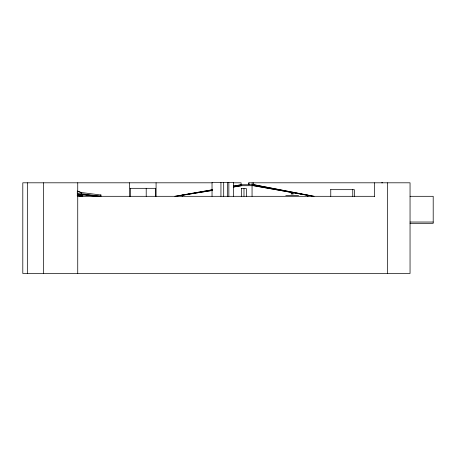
<?xml version="1.0" encoding="UTF-8"?>
<svg xmlns="http://www.w3.org/2000/svg" width="456" height="456" viewBox="0 0 456 456"><rect width="100%" height="100%" fill="white"/><g stroke="black" fill="none" stroke-linecap="round" stroke-linejoin="round"><path stroke-width="0.68" d="M77.075 192.951L81.094 194.33L81.196 192.415L80.609 192.415L100.998 195.037L100.901 196.308L81.094 194.33L77.241 194.33L82.029 195.105L81.96 196.308L77.184 195.521M81.333 196.16L82.713 196.308L82.781 195.105L77.263 194.205M81.191 192.415L81.094 193.686L100.901 196.308M174.876 196.308L212.524 189.73M233.438 186.076L241.104 184.731L254.026 184.731L314.07 196.308M175.469 196.308L212.416 189.85M233.335 186.196L241.697 184.731M212.49 190.351L181.636 195.345L212.382 190.465M233.529 186.949L240.54 185.814M233.421 187.063L241.834 185.7M212.308 182.805L22.8 182.805L22.8 273.48L410.047 273.48L410.047 182.805L248.805 182.805L248.805 184.731M233.29 182.805L241.104 182.805L241.104 184.731M241.241 185.7L253.878 185.7L307.92 195.345L307.92 196.308M130.08 188.322L155.633 188.322L155.633 196.308M241.264 188.567L246.382 188.567L246.382 196.308M330.549 189.673L354.363 189.673L354.363 196.308M291.145 193.555L293.231 193.555M291.145 194.034L293.231 194.034M100.462 195.037L100.998 195.037M82.029 195.105L82.781 195.105M285.769 195.345L298.612 195.345M253.473 185.7L307.92 195.345M77.737 196.308L374.712 196.308M410.047 196.308L433.2 196.308L433.2 223.32L410.047 223.32M410.047 222.032L433.2 222.032M77.309 194.398L96.41 196.308L92.99 195.858M86.161 194.951L87.529 195.134M89.575 195.407L91.627 195.675M77.195 195.407L82.713 196.308M313.665 196.308L253.621 184.731L253.621 182.805M77.184 191.041L81.196 192.415M77.942 191.497L79.954 192.187M387.343 182.805L387.343 273.48M382.618 182.805L381.649 182.805M374.467 182.805L374.467 196.308M352.767 189.673L352.767 196.308M330.765 189.673L330.765 196.308M307.509 195.345L307.509 196.308M252.647 184.731L252.647 185.7M252.134 182.805L252.134 184.731M252.054 185.7L252.054 196.308M248.902 182.805L248.902 184.731M243.983 188.567L243.983 196.308M241.623 188.567L241.623 196.308M233.347 196.308L233.347 182.52L212.034 182.52L212.034 196.308M228.844 182.52L228.844 196.308M227.555 182.52L227.555 196.308M223.696 182.52L223.696 196.308M220.943 182.52L220.943 196.308M182.229 195.345L182.229 196.308M156.077 182.805L156.077 196.308M146.211 188.322L146.211 196.308M130.376 188.322L130.376 196.308M129.646 182.805L129.646 196.308M77.737 182.805L77.737 273.48M43.48 182.805L43.48 273.48M27.337 182.805L27.337 273.48"/></g></svg>
